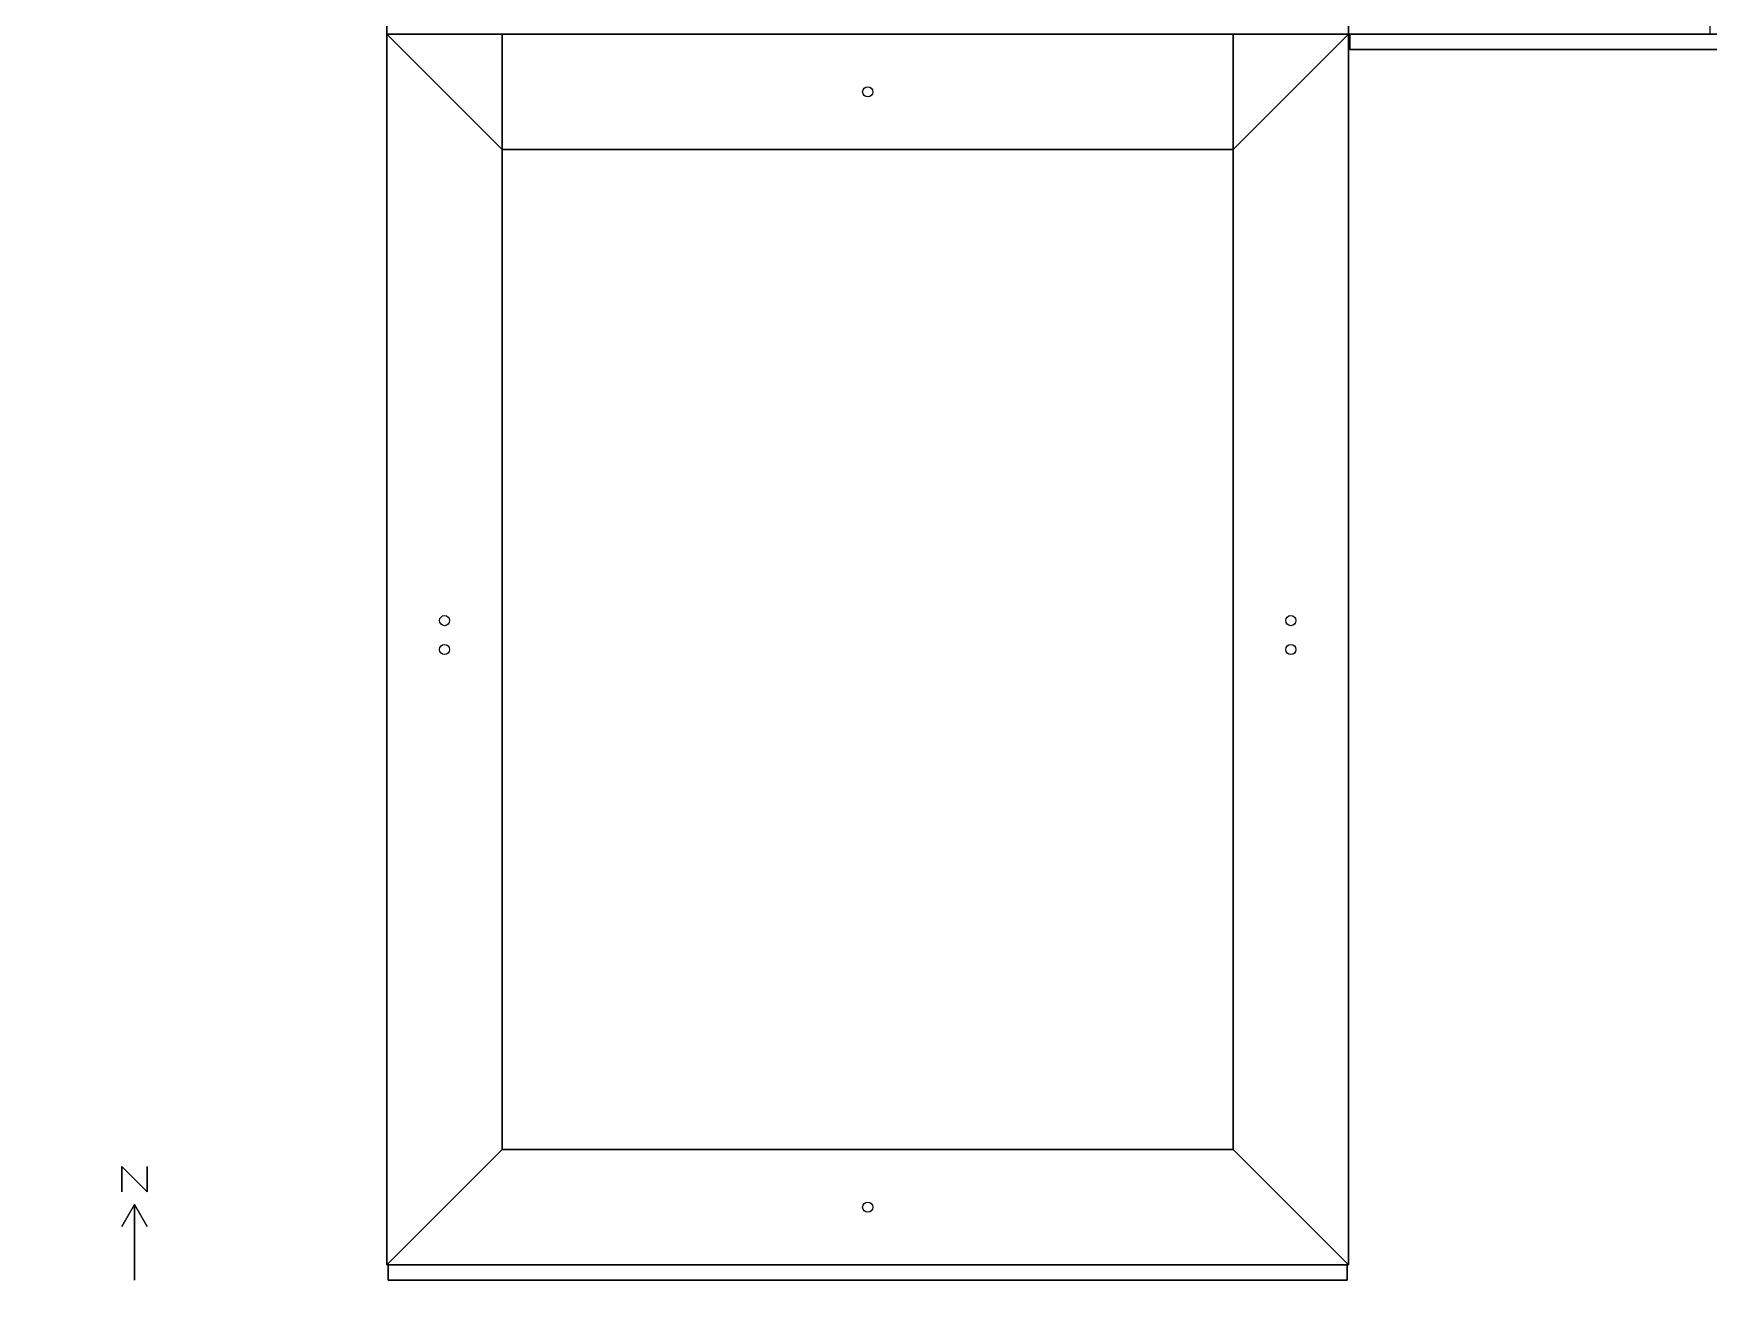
# Model space of a CAD drawing. Header units: metres. Extents: x -14 to 180, y -2 to 171.
# Drawn here: x -14 to 52.4, y -1.7 to 48.8 of the extents above; entities that cross this region are included whole.
import ezdxf

# ---------------------------------------------------------------- set-up
doc = ezdxf.new("R2010")
doc.units = ezdxf.units.M

msp = doc.modelspace()

# ---------------------------------------------------------------- linework, layer by layer
at = {"layer": '1', "color": 3}
for points in [[(-10.5, 3.8888, 0.1), (-10.5, 3.8888), (-10.5, 2.8888), (-10.5, 2.8888, 0.1)], [(-10.5, 3.8888, 0.1), (-10.5, 3.8888), (-9.5, 2.8888), (-9.5, 2.8888, 0.1)], [(-9.5, 3.8888, 0.1), (-9.5, 3.8888), (-9.5, 2.8888), (-9.5, 2.8888, 0.1)], [(-10, 2.3888, 0.1), (-10, 2.3888), (-10.5, 1.5228), (-10.5, 1.5228, 0.1)], [(-10, 2.3888, 0.1), (-10, 2.3888), (-10, -0.6112), (-10, -0.6112, 0.1)], [(-10, 2.3888, 0.1), (-10, 2.3888), (-9.5, 1.5228), (-9.5, 1.5228, 0.1)]]:
    msp.add_3dface(points, dxfattribs=at)
at = {"layer": 'FLOOR_1_CONFERENCE', "color": 43}
for points in [[(38.1, 57.912, 3.048), (38.1, 57.912), (38.1, 48.768), (38.1, 48.768, 3.048)], [(38.1, 48.768, 3.048), (38.1, 48.768), (100.584, 48.768), (100.584, 48.768, 3.048)]]:
    msp.add_3dface(points, dxfattribs=at)
at = {"layer": 'FLOOR_1_CONFERENCE', "color": 8}
msp.add_3dface([(100.584, 57.912), (100.584, 48.768), (38.1, 48.768), (38.1, 57.912)], dxfattribs=at)
at = {"layer": 'FLOOR_1_CONFERENCE', "color": 15}
msp.add_3dface([(38.1, 57.912, 3.048), (38.1, 48.768, 3.048), (52.4256, 48.768, 3.048), (52.4256, 57.912, 3.048)], dxfattribs=at)
at = {"layer": 'FLOOR_1_CONFERENCE', "color": 143}
msp.add_3dface([(38.15, 48.768, 2.3212), (38.15, 48.768, 1.1), (100.534, 48.768, 1.1), (100.534, 48.768, 2.3212)], dxfattribs=at)
at = {"layer": 'FLOOR_1_CONFERENCE', "color": 13}
for points in [[(38.15, 48.1574, 2.3212), (38.15, 48.768, 2.3212), (100.534, 48.768, 2.3212), (100.534, 48.1574, 2.3212)], [(100.534, 48.1574, 2.3212), (100.534, 48.768, 2.3212), (38.15, 48.768, 2.3212), (38.15, 48.1574, 2.3212)]]:
    msp.add_3dface(points, dxfattribs=at)
at = {"layer": 'FLOOR_1_LOBBY', "color": 43}
for points in [[(0, 57.912, 3.048), (0, 57.912), (0, 48.768), (0, 48.768, 3.048)], [(38.1, 48.768, 3.048), (38.1, 48.768), (38.1, 57.912), (38.1, 57.912, 3.048)], [(0, 48.768, 3.048), (0, 48.768), (4.572, 48.768), (4.572, 48.768, 3.048)], [(4.572, 48.768, 3.048), (4.572, 48.768), (33.528, 48.768), (33.528, 48.768, 3.048)], [(33.528, 48.768, 3.048), (33.528, 48.768), (38.1, 48.768), (38.1, 48.768, 3.048)]]:
    msp.add_3dface(points, dxfattribs=at)
at = {"layer": 'FLOOR_1_LOBBY', "color": 8}
msp.add_3dface([(38.1, 57.912), (38.1, 48.768), (0, 48.768), (0, 57.912)], dxfattribs=at)
at = {"layer": 'FLOOR_1_LOBBY', "color": 15}
msp.add_3dface([(0, 57.912, 3.048), (0, 48.768, 3.048), (38.1, 48.768, 3.048), (38.1, 57.912, 3.048)], dxfattribs=at)
at = {"layer": 'MOB_FLOOR_1_CORE', "color": 43}
for points in [[(33.528, 48.768, 3.048), (33.528, 48.768), (4.572, 48.768), (4.572, 48.768, 3.048)], [(4.572, 48.768, 3.048), (4.572, 48.768), (4.572, 4.572), (4.572, 4.572, 3.048)], [(33.528, 4.572, 3.048), (33.528, 4.572), (33.528, 48.768), (33.528, 48.768, 3.048)], [(4.572, 4.572, 3.048), (4.572, 4.572), (33.528, 4.572), (33.528, 4.572, 3.048)]]:
    msp.add_3dface(points, dxfattribs=at)
at = {"layer": 'MOB_FLOOR_1_CORE', "color": 8}
msp.add_3dface([(33.528, 48.768), (33.528, 4.572), (4.572, 4.572), (4.572, 48.768)], dxfattribs=at)
at = {"layer": 'MOB_FLOOR_1_CORE', "color": 15}
msp.add_3dface([(4.572, 48.768, 3.048), (4.572, 4.572, 3.048), (33.528, 4.572, 3.048), (33.528, 48.768, 3.048)], dxfattribs=at)
at = {"layer": 'MOB_FLOOR_1_PERIMETER_1', "color": 10}
msp.add_circle((2.286, 25.527, 0.762), 0.2, dxfattribs=at)
msp.add_circle((2.286, 25.527, 0.762), 0.2, dxfattribs=at)
at = {"layer": 'MOB_FLOOR_1_PERIMETER_1', "color": 43}
for points in [[(0, 48.768, 3.048), (0, 48.768), (0, 0), (0, 0, 3.048)], [(4.572, 48.768, 3.048), (4.572, 48.768), (0, 48.768), (0, 48.768, 3.048)], [(4.572, 4.572, 3.048), (4.572, 4.572), (4.572, 48.768), (4.572, 48.768, 3.048)], [(0, 0, 3.048), (0, 0), (4.572, 4.572), (4.572, 4.572, 3.048)]]:
    msp.add_3dface(points, dxfattribs=at)
at = {"layer": 'MOB_FLOOR_1_PERIMETER_1', "color": 8}
msp.add_3dface([(4.572, 48.768), (4.572, 4.572), (0, 0), (0, 48.768)], dxfattribs=at)
at = {"layer": 'MOB_FLOOR_1_PERIMETER_1', "color": 15}
msp.add_3dface([(0, 48.768, 3.048), (0, 0, 3.048), (4.572, 4.572, 3.048), (4.572, 48.768, 3.048)], dxfattribs=at)
at = {"layer": 'MOB_FLOOR_1_PERIMETER_1', "color": 143}
msp.add_3dface([(0, 48.718, 2.3217), (0, 48.718, 1.1), (0, 0.05, 1.1), (0, 0.05, 2.3217)], dxfattribs=at)
at = {"layer": 'MOB_FLOOR_1_PERIMETER_2', "color": 10}
msp.add_circle((19.05, 2.286, 0.762), 0.2, dxfattribs=at)
msp.add_circle((19.05, 2.286, 0.762), 0.2, dxfattribs=at)
at = {"layer": 'MOB_FLOOR_1_PERIMETER_2', "color": 43}
for points in [[(4.572, 4.572, 3.048), (4.572, 4.572), (0, 0), (0, 0, 3.048)], [(33.528, 4.572, 3.048), (33.528, 4.572), (4.572, 4.572), (4.572, 4.572, 3.048)], [(38.1, 0, 3.048), (38.1, 0), (33.528, 4.572), (33.528, 4.572, 3.048)], [(0, 0, 3.048), (0, 0), (38.1, 0), (38.1, 0, 3.048)]]:
    msp.add_3dface(points, dxfattribs=at)
at = {"layer": 'MOB_FLOOR_1_PERIMETER_2', "color": 8}
msp.add_3dface([(38.1, 0), (0, 0), (4.572, 4.572), (33.528, 4.572)], dxfattribs=at)
at = {"layer": 'MOB_FLOOR_1_PERIMETER_2', "color": 15}
msp.add_3dface([(4.572, 4.572, 3.048), (0, 0, 3.048), (38.1, 0, 3.048), (33.528, 4.572, 3.048)], dxfattribs=at)
at = {"layer": 'MOB_FLOOR_1_PERIMETER_2', "color": 143}
msp.add_3dface([(0.05, 0, 2.3224), (0.05, 0, 1.1), (38.05, 0, 1.1), (38.05, 0, 2.3224)], dxfattribs=at)
at = {"layer": 'MOB_FLOOR_1_PERIMETER_2', "color": 13}
for points in [[(0.05, -0.6112, 2.3224), (0.05, 0, 2.3224), (38.05, 0, 2.3224), (38.05, -0.6112, 2.3224)], [(38.05, -0.6112, 2.3224), (38.05, 0, 2.3224), (0.05, 0, 2.3224), (0.05, -0.6112, 2.3224)]]:
    msp.add_3dface(points, dxfattribs=at)
at = {"layer": 'MOB_FLOOR_1_PERIMETER_3', "color": 10}
msp.add_circle((35.814, 25.527, 0.762), 0.2, dxfattribs=at)
msp.add_circle((35.814, 25.527, 0.762), 0.2, dxfattribs=at)
at = {"layer": 'MOB_FLOOR_1_PERIMETER_3', "color": 43}
for points in [[(38.1, 48.768, 3.048), (38.1, 48.768), (33.528, 48.768), (33.528, 48.768, 3.048)], [(33.528, 48.768, 3.048), (33.528, 48.768), (33.528, 4.572), (33.528, 4.572, 3.048)], [(38.1, 0, 3.048), (38.1, 0), (38.1, 48.768), (38.1, 48.768, 3.048)], [(33.528, 4.572, 3.048), (33.528, 4.572), (38.1, 0), (38.1, 0, 3.048)]]:
    msp.add_3dface(points, dxfattribs=at)
at = {"layer": 'MOB_FLOOR_1_PERIMETER_3', "color": 8}
msp.add_3dface([(38.1, 48.768), (38.1, 0), (33.528, 4.572), (33.528, 48.768)], dxfattribs=at)
at = {"layer": 'MOB_FLOOR_1_PERIMETER_3', "color": 15}
msp.add_3dface([(33.528, 48.768, 3.048), (33.528, 4.572, 3.048), (38.1, 0, 3.048), (38.1, 48.768, 3.048)], dxfattribs=at)
at = {"layer": 'MOB_FLOOR_1_PERIMETER_3', "color": 143}
msp.add_3dface([(38.1, 0.05, 2.3217), (38.1, 0.05, 1.1), (38.1, 48.718, 1.1), (38.1, 48.718, 2.3217)], dxfattribs=at)
at = {"layer": 'MOB_FLOOR_2-4_CORE', "color": 43}
for points in [[(33.528, 44.196, 9.144), (33.528, 44.196, 6.096), (4.572, 44.196, 6.096), (4.572, 44.196, 9.144)], [(4.572, 44.196, 9.144), (4.572, 44.196, 6.096), (4.572, 4.572, 6.096), (4.572, 4.572, 9.144)], [(33.528, 4.572, 9.144), (33.528, 4.572, 6.096), (33.528, 44.196, 6.096), (33.528, 44.196, 9.144)], [(4.572, 4.572, 9.144), (4.572, 4.572, 6.096), (33.528, 4.572, 6.096), (33.528, 4.572, 9.144)]]:
    msp.add_3dface(points, dxfattribs=at)
at = {"layer": 'MOB_FLOOR_2-4_CORE', "color": 8}
msp.add_3dface([(33.528, 44.196, 6.096), (33.528, 4.572, 6.096), (4.572, 4.572, 6.096), (4.572, 44.196, 6.096)], dxfattribs=at)
at = {"layer": 'MOB_FLOOR_2-4_CORE', "color": 15}
msp.add_3dface([(4.572, 44.196, 9.144), (4.572, 4.572, 9.144), (33.528, 4.572, 9.144), (33.528, 44.196, 9.144)], dxfattribs=at)
at = {"layer": 'MOB_FLOOR_2-4_PERIMETER_1', "color": 10}
msp.add_circle((2.286, 24.384, 6.858), 0.2, dxfattribs=at)
msp.add_circle((2.286, 24.384, 6.858), 0.2, dxfattribs=at)
at = {"layer": 'MOB_FLOOR_2-4_PERIMETER_1', "color": 43}
for points in [[(0, 48.768, 9.144), (0, 48.768, 6.096), (0, 0, 6.096), (0, 0, 9.144)], [(4.572, 44.196, 9.144), (4.572, 44.196, 6.096), (0, 48.768, 6.096), (0, 48.768, 9.144)], [(4.572, 4.572, 9.144), (4.572, 4.572, 6.096), (4.572, 44.196, 6.096), (4.572, 44.196, 9.144)], [(0, 0, 9.144), (0, 0, 6.096), (4.572, 4.572, 6.096), (4.572, 4.572, 9.144)]]:
    msp.add_3dface(points, dxfattribs=at)
at = {"layer": 'MOB_FLOOR_2-4_PERIMETER_1', "color": 8}
msp.add_3dface([(0, 48.768, 6.096), (4.572, 44.196, 6.096), (4.572, 4.572, 6.096), (0, 0, 6.096)], dxfattribs=at)
at = {"layer": 'MOB_FLOOR_2-4_PERIMETER_1', "color": 15}
msp.add_3dface([(0, 48.768, 9.144), (0, 0, 9.144), (4.572, 4.572, 9.144), (4.572, 44.196, 9.144)], dxfattribs=at)
at = {"layer": 'MOB_FLOOR_2-4_PERIMETER_1', "color": 143}
msp.add_3dface([(0, 48.718, 8.4177), (0, 48.718, 7.196), (0, 0.05, 7.196), (0, 0.05, 8.4177)], dxfattribs=at)
at = {"layer": 'MOB_FLOOR_2-4_PERIMETER_2', "color": 10}
msp.add_circle((19.05, 2.286, 6.858), 0.2, dxfattribs=at)
msp.add_circle((19.05, 2.286, 6.858), 0.2, dxfattribs=at)
at = {"layer": 'MOB_FLOOR_2-4_PERIMETER_2', "color": 43}
for points in [[(4.572, 4.572, 9.144), (4.572, 4.572, 6.096), (0, 0, 6.096), (0, 0, 9.144)], [(33.528, 4.572, 9.144), (33.528, 4.572, 6.096), (4.572, 4.572, 6.096), (4.572, 4.572, 9.144)], [(38.1, 0, 9.144), (38.1, 0, 6.096), (33.528, 4.572, 6.096), (33.528, 4.572, 9.144)], [(0, 0, 9.144), (0, 0, 6.096), (38.1, 0, 6.096), (38.1, 0, 9.144)]]:
    msp.add_3dface(points, dxfattribs=at)
at = {"layer": 'MOB_FLOOR_2-4_PERIMETER_2', "color": 8}
msp.add_3dface([(38.1, 0, 6.096), (0, 0, 6.096), (4.572, 4.572, 6.096), (33.528, 4.572, 6.096)], dxfattribs=at)
at = {"layer": 'MOB_FLOOR_2-4_PERIMETER_2', "color": 15}
msp.add_3dface([(4.572, 4.572, 9.144), (0, 0, 9.144), (38.1, 0, 9.144), (33.528, 4.572, 9.144)], dxfattribs=at)
at = {"layer": 'MOB_FLOOR_2-4_PERIMETER_2', "color": 143}
msp.add_3dface([(0.05, 0, 8.4184), (0.05, 0, 7.196), (38.05, 0, 7.196), (38.05, 0, 8.4184)], dxfattribs=at)
at = {"layer": 'MOB_FLOOR_2-4_PERIMETER_2', "color": 13}
for points in [[(0.05, -0.6112, 8.4184), (0.05, 0, 8.4184), (38.05, 0, 8.4184), (38.05, -0.6112, 8.4184)], [(38.05, -0.6112, 8.4184), (38.05, 0, 8.4184), (0.05, 0, 8.4184), (0.05, -0.6112, 8.4184)]]:
    msp.add_3dface(points, dxfattribs=at)
at = {"layer": 'MOB_FLOOR_2-4_PERIMETER_3', "color": 10}
msp.add_circle((35.814, 24.384, 6.858), 0.2, dxfattribs=at)
msp.add_circle((35.814, 24.384, 6.858), 0.2, dxfattribs=at)
at = {"layer": 'MOB_FLOOR_2-4_PERIMETER_3', "color": 43}
for points in [[(38.1, 48.768, 9.144), (38.1, 48.768, 6.096), (33.528, 44.196, 6.096), (33.528, 44.196, 9.144)], [(38.1, 0, 9.144), (38.1, 0, 6.096), (38.1, 48.768, 6.096), (38.1, 48.768, 9.144)], [(33.528, 44.196, 9.144), (33.528, 44.196, 6.096), (33.528, 4.572, 6.096), (33.528, 4.572, 9.144)], [(33.528, 4.572, 9.144), (33.528, 4.572, 6.096), (38.1, 0, 6.096), (38.1, 0, 9.144)]]:
    msp.add_3dface(points, dxfattribs=at)
at = {"layer": 'MOB_FLOOR_2-4_PERIMETER_3', "color": 8}
msp.add_3dface([(38.1, 48.768, 6.096), (38.1, 0, 6.096), (33.528, 4.572, 6.096), (33.528, 44.196, 6.096)], dxfattribs=at)
at = {"layer": 'MOB_FLOOR_2-4_PERIMETER_3', "color": 15}
msp.add_3dface([(33.528, 44.196, 9.144), (33.528, 4.572, 9.144), (38.1, 0, 9.144), (38.1, 48.768, 9.144)], dxfattribs=at)
at = {"layer": 'MOB_FLOOR_2-4_PERIMETER_3', "color": 143}
msp.add_3dface([(38.1, 0.05, 8.4177), (38.1, 0.05, 7.196), (38.1, 48.718, 7.196), (38.1, 48.718, 8.4177)], dxfattribs=at)
at = {"layer": 'MOB_FLOOR_2-4_PERIMETER_4', "color": 10}
msp.add_circle((19.05, 46.482, 6.858), 0.2, dxfattribs=at)
msp.add_circle((19.05, 46.482, 6.858), 0.2, dxfattribs=at)
at = {"layer": 'MOB_FLOOR_2-4_PERIMETER_4', "color": 43}
for points in [[(0, 48.768, 9.144), (0, 48.768, 6.096), (4.572, 44.196, 6.096), (4.572, 44.196, 9.144)], [(38.1, 48.768, 9.144), (38.1, 48.768, 6.096), (0, 48.768, 6.096), (0, 48.768, 9.144)], [(33.528, 44.196, 9.144), (33.528, 44.196, 6.096), (38.1, 48.768, 6.096), (38.1, 48.768, 9.144)], [(4.572, 44.196, 9.144), (4.572, 44.196, 6.096), (33.528, 44.196, 6.096), (33.528, 44.196, 9.144)]]:
    msp.add_3dface(points, dxfattribs=at)
at = {"layer": 'MOB_FLOOR_2-4_PERIMETER_4', "color": 8}
msp.add_3dface([(38.1, 48.768, 6.096), (33.528, 44.196, 6.096), (4.572, 44.196, 6.096), (0, 48.768, 6.096)], dxfattribs=at)
at = {"layer": 'MOB_FLOOR_2-4_PERIMETER_4', "color": 15}
msp.add_3dface([(0, 48.768, 9.144), (4.572, 44.196, 9.144), (33.528, 44.196, 9.144), (38.1, 48.768, 9.144)], dxfattribs=at)
at = {"layer": 'MOB_FLOOR_2-4_PERIMETER_4', "color": 143}
msp.add_3dface([(38.05, 48.768, 8.4184), (38.05, 48.768, 7.196), (0.05, 48.768, 7.196), (0.05, 48.768, 8.4184)], dxfattribs=at)
at = {"layer": 'MOB_FLOOR_5_CORE', "color": 43}
for points in [[(33.528, 44.196, 15.24), (33.528, 44.196, 12.192), (4.572, 44.196, 12.192), (4.572, 44.196, 15.24)], [(4.572, 44.196, 15.24), (4.572, 44.196, 12.192), (4.572, 4.572, 12.192), (4.572, 4.572, 15.24)], [(33.528, 4.572, 15.24), (33.528, 4.572, 12.192), (33.528, 44.196, 12.192), (33.528, 44.196, 15.24)], [(4.572, 4.572, 15.24), (4.572, 4.572, 12.192), (33.528, 4.572, 12.192), (33.528, 4.572, 15.24)]]:
    msp.add_3dface(points, dxfattribs=at)
at = {"layer": 'MOB_FLOOR_5_CORE', "color": 8}
msp.add_3dface([(33.528, 44.196, 12.192), (33.528, 4.572, 12.192), (4.572, 4.572, 12.192), (4.572, 44.196, 12.192)], dxfattribs=at)
at = {"layer": 'MOB_FLOOR_5_CORE', "color": 15}
msp.add_3dface([(4.572, 44.196, 15.24), (4.572, 4.572, 15.24), (33.528, 4.572, 15.24), (33.528, 44.196, 15.24)], dxfattribs=at)
at = {"layer": 'MOB_FLOOR_5_PERIMETER_1', "color": 10}
msp.add_circle((2.286, 24.384, 12.954), 0.2, dxfattribs=at)
msp.add_circle((2.286, 24.384, 12.954), 0.2, dxfattribs=at)
at = {"layer": 'MOB_FLOOR_5_PERIMETER_1', "color": 43}
for points in [[(0, 48.768, 15.24), (0, 48.768, 12.192), (0, 0, 12.192), (0, 0, 15.24)], [(4.572, 44.196, 15.24), (4.572, 44.196, 12.192), (0, 48.768, 12.192), (0, 48.768, 15.24)], [(4.572, 4.572, 15.24), (4.572, 4.572, 12.192), (4.572, 44.196, 12.192), (4.572, 44.196, 15.24)], [(0, 0, 15.24), (0, 0, 12.192), (4.572, 4.572, 12.192), (4.572, 4.572, 15.24)]]:
    msp.add_3dface(points, dxfattribs=at)
at = {"layer": 'MOB_FLOOR_5_PERIMETER_1', "color": 8}
msp.add_3dface([(0, 48.768, 12.192), (4.572, 44.196, 12.192), (4.572, 4.572, 12.192), (0, 0, 12.192)], dxfattribs=at)
at = {"layer": 'MOB_FLOOR_5_PERIMETER_1', "color": 15}
msp.add_3dface([(0, 48.768, 15.24), (0, 0, 15.24), (4.572, 4.572, 15.24), (4.572, 44.196, 15.24)], dxfattribs=at)
at = {"layer": 'MOB_FLOOR_5_PERIMETER_1', "color": 143}
msp.add_3dface([(0, 48.718, 14.5137), (0, 48.718, 13.292), (0, 0.05, 13.292), (0, 0.05, 14.5137)], dxfattribs=at)
at = {"layer": 'MOB_FLOOR_5_PERIMETER_2', "color": 10}
msp.add_circle((19.05, 2.286, 12.954), 0.2, dxfattribs=at)
msp.add_circle((19.05, 2.286, 12.954), 0.2, dxfattribs=at)
at = {"layer": 'MOB_FLOOR_5_PERIMETER_2', "color": 43}
for points in [[(4.572, 4.572, 15.24), (4.572, 4.572, 12.192), (0, 0, 12.192), (0, 0, 15.24)], [(33.528, 4.572, 15.24), (33.528, 4.572, 12.192), (4.572, 4.572, 12.192), (4.572, 4.572, 15.24)], [(38.1, 0, 15.24), (38.1, 0, 12.192), (33.528, 4.572, 12.192), (33.528, 4.572, 15.24)], [(0, 0, 15.24), (0, 0, 12.192), (38.1, 0, 12.192), (38.1, 0, 15.24)]]:
    msp.add_3dface(points, dxfattribs=at)
at = {"layer": 'MOB_FLOOR_5_PERIMETER_2', "color": 8}
msp.add_3dface([(38.1, 0, 12.192), (0, 0, 12.192), (4.572, 4.572, 12.192), (33.528, 4.572, 12.192)], dxfattribs=at)
at = {"layer": 'MOB_FLOOR_5_PERIMETER_2', "color": 15}
msp.add_3dface([(4.572, 4.572, 15.24), (0, 0, 15.24), (38.1, 0, 15.24), (33.528, 4.572, 15.24)], dxfattribs=at)
at = {"layer": 'MOB_FLOOR_5_PERIMETER_2', "color": 143}
msp.add_3dface([(0.05, 0, 14.5144), (0.05, 0, 13.292), (38.05, 0, 13.292), (38.05, 0, 14.5144)], dxfattribs=at)
at = {"layer": 'MOB_FLOOR_5_PERIMETER_2', "color": 13}
for points in [[(0.05, -0.6112, 14.5144), (0.05, 0, 14.5144), (38.05, 0, 14.5144), (38.05, -0.6112, 14.5144)], [(38.05, -0.6112, 14.5144), (38.05, 0, 14.5144), (0.05, 0, 14.5144), (0.05, -0.6112, 14.5144)]]:
    msp.add_3dface(points, dxfattribs=at)
at = {"layer": 'MOB_FLOOR_5_PERIMETER_3', "color": 10}
msp.add_circle((35.814, 24.384, 12.954), 0.2, dxfattribs=at)
msp.add_circle((35.814, 24.384, 12.954), 0.2, dxfattribs=at)
at = {"layer": 'MOB_FLOOR_5_PERIMETER_3', "color": 43}
for points in [[(38.1, 48.768, 15.24), (38.1, 48.768, 12.192), (33.528, 44.196, 12.192), (33.528, 44.196, 15.24)], [(38.1, 0, 15.24), (38.1, 0, 12.192), (38.1, 48.768, 12.192), (38.1, 48.768, 15.24)], [(33.528, 44.196, 15.24), (33.528, 44.196, 12.192), (33.528, 4.572, 12.192), (33.528, 4.572, 15.24)], [(33.528, 4.572, 15.24), (33.528, 4.572, 12.192), (38.1, 0, 12.192), (38.1, 0, 15.24)]]:
    msp.add_3dface(points, dxfattribs=at)
at = {"layer": 'MOB_FLOOR_5_PERIMETER_3', "color": 8}
msp.add_3dface([(38.1, 48.768, 12.192), (38.1, 0, 12.192), (33.528, 4.572, 12.192), (33.528, 44.196, 12.192)], dxfattribs=at)
at = {"layer": 'MOB_FLOOR_5_PERIMETER_3', "color": 15}
msp.add_3dface([(33.528, 44.196, 15.24), (33.528, 4.572, 15.24), (38.1, 0, 15.24), (38.1, 48.768, 15.24)], dxfattribs=at)
at = {"layer": 'MOB_FLOOR_5_PERIMETER_3', "color": 143}
msp.add_3dface([(38.1, 0.05, 14.5137), (38.1, 0.05, 13.292), (38.1, 48.718, 13.292), (38.1, 48.718, 14.5137)], dxfattribs=at)
at = {"layer": 'MOB_FLOOR_5_PERIMETER_4', "color": 10}
msp.add_circle((19.05, 46.482, 12.954), 0.2, dxfattribs=at)
msp.add_circle((19.05, 46.482, 12.954), 0.2, dxfattribs=at)
at = {"layer": 'MOB_FLOOR_5_PERIMETER_4', "color": 43}
for points in [[(0, 48.768, 15.24), (0, 48.768, 12.192), (4.572, 44.196, 12.192), (4.572, 44.196, 15.24)], [(38.1, 48.768, 15.24), (38.1, 48.768, 12.192), (0, 48.768, 12.192), (0, 48.768, 15.24)], [(33.528, 44.196, 15.24), (33.528, 44.196, 12.192), (38.1, 48.768, 12.192), (38.1, 48.768, 15.24)], [(4.572, 44.196, 15.24), (4.572, 44.196, 12.192), (33.528, 44.196, 12.192), (33.528, 44.196, 15.24)]]:
    msp.add_3dface(points, dxfattribs=at)
at = {"layer": 'MOB_FLOOR_5_PERIMETER_4', "color": 8}
msp.add_3dface([(38.1, 48.768, 12.192), (33.528, 44.196, 12.192), (4.572, 44.196, 12.192), (0, 48.768, 12.192)], dxfattribs=at)
at = {"layer": 'MOB_FLOOR_5_PERIMETER_4', "color": 15}
msp.add_3dface([(0, 48.768, 15.24), (4.572, 44.196, 15.24), (33.528, 44.196, 15.24), (38.1, 48.768, 15.24)], dxfattribs=at)
at = {"layer": 'MOB_FLOOR_5_PERIMETER_4', "color": 143}
msp.add_3dface([(38.05, 48.768, 14.5144), (38.05, 48.768, 13.292), (0.05, 48.768, 13.292), (0.05, 48.768, 14.5144)], dxfattribs=at)

doc.saveas('drawing.dxf')
